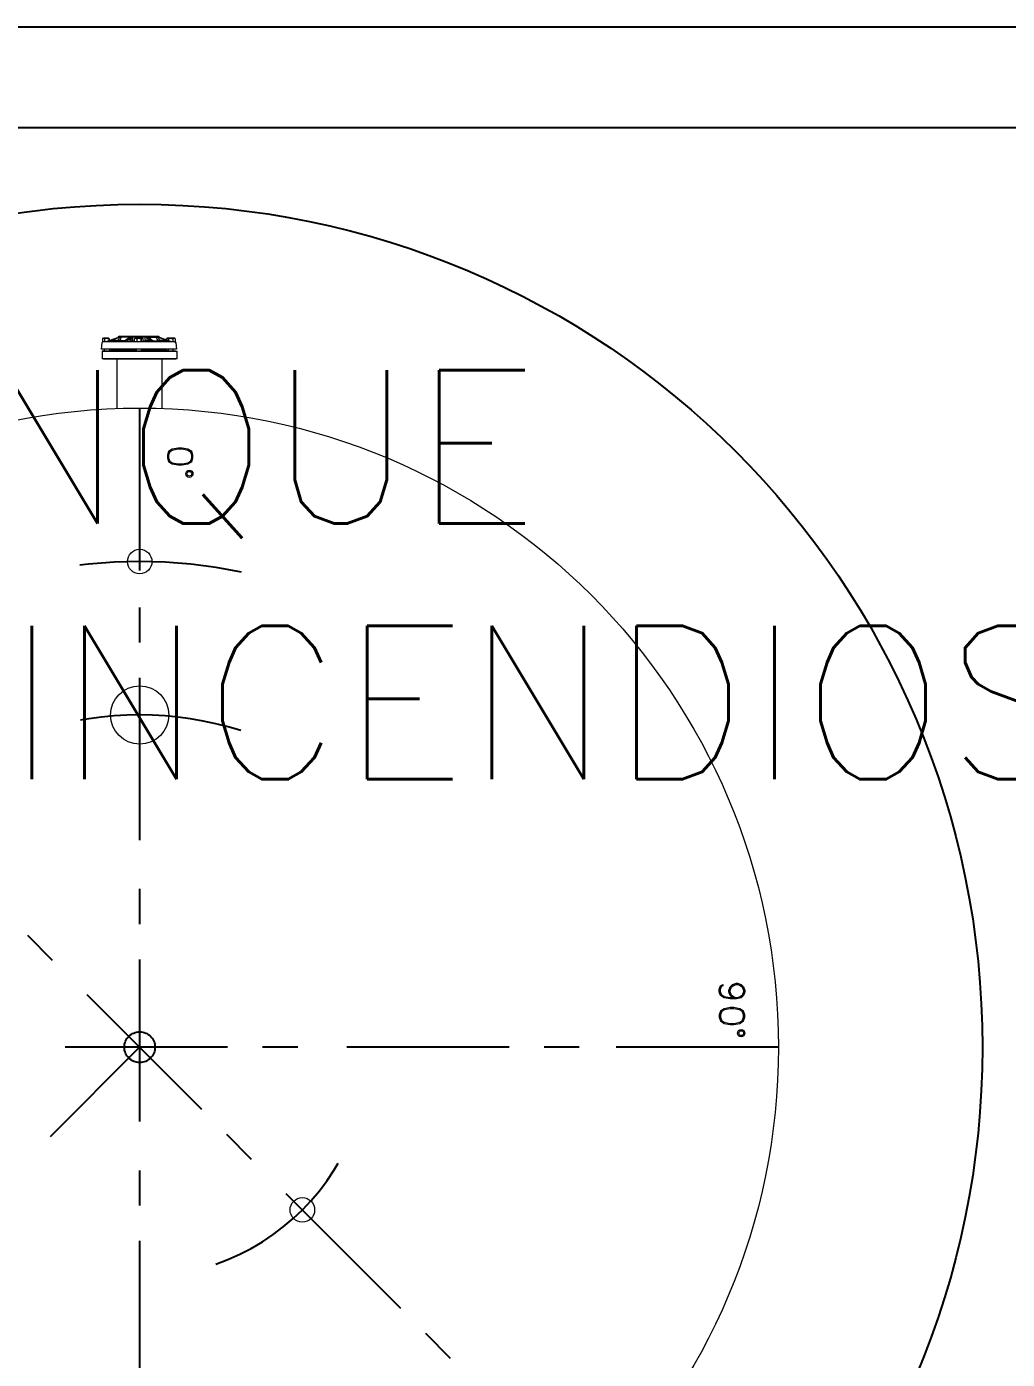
# Model space of a CAD drawing. Header units: millimetres. Extents: x 28 to 201, y 462 to 575.
# Drawn here: x 121.541 to 123.46, y 563.038 to 565.645 of the extents above; entities that cross this region are included whole.
import ezdxf

# ---------------------------------------------------------------- set-up
doc = ezdxf.new("R2010")
doc.units = ezdxf.units.MM
doc.linetypes.add('DASHDOT', pattern=[25.4, 12.7, -6.35, 0, -6.35])
for name, color, linetype in [('1- 3', 3, 'Continuous'), ('1- muro de carga', 5, 'Continuous'), ('ejes', 140, 'DASHDOT'), ('LINEA LIMITE DE ZONIFICACION', 2, 'Continuous')]:
    doc.layers.add(name, color=color, linetype=linetype)
doc.layers.add('3', color=3, linetype='Continuous', lineweight=30)
doc.styles.add('TEXTOS', font='romans.shx')

# ---------------------------------------------------------------- blocks, each defined once
blk = doc.blocks.new('tanke')
at = {"layer": '3', "lineweight": 20}
for points in [[(-0.0967, 1.1601), (-0.1012, 1.1553), (-0.1084, 1.1529), (-0.1109, 1.1529), (-0.1181, 1.1553), (-0.1226, 1.1601), (-0.125, 1.1674), (-0.125, 1.1698), (-0.1226, 1.1767), (-0.1181, 1.1815), (-0.1109, 1.184), (-0.1084, 1.184), (-0.1012, 1.1815), (-0.0967, 1.1767), (-0.0943, 1.1674), (-0.0943, 1.1553), (-0.0967, 1.1436), (-0.1012, 1.1363), (-0.1084, 1.1339), (-0.1133, 1.1339), (-0.1202, 1.1363), (-0.1226, 1.1412), (-0.1202, 1.1412), (-0.1181, 1.1363)], [(-0.1133, 1.1553), (-0.1202, 1.1601), (-0.1226, 1.1674), (-0.1226, 1.1698), (-0.1202, 1.1767), (-0.1133, 1.1815)], [(-0.1226, 1.1718), (-0.1181, 1.1791), (-0.1109, 1.1815), (-0.1084, 1.1815), (-0.1012, 1.1791), (-0.0967, 1.1718)], [(-0.106, 1.1815), (-0.0987, 1.1767), (-0.0967, 1.1674), (-0.0967, 1.1553), (-0.0987, 1.1436), (-0.1036, 1.1363)], [(-0.0632, 1.184), (-0.0705, 1.1815), (-0.0749, 1.1743), (-0.0773, 1.1626), (-0.0773, 1.1553), (-0.0749, 1.1436), (-0.0705, 1.1363), (-0.0632, 1.1339), (-0.0584, 1.1339), (-0.0515, 1.1363), (-0.0466, 1.1436), (-0.0442, 1.1553), (-0.0442, 1.1626), (-0.0466, 1.1743), (-0.0515, 1.1815), (-0.0584, 1.184), (-0.0632, 1.184)], [(-0.0681, 1.1815), (-0.0729, 1.1743), (-0.0749, 1.1626), (-0.0749, 1.1553), (-0.0729, 1.1436), (-0.0681, 1.1363)], [(-0.0515, 1.1791), (-0.0584, 1.1815), (-0.0632, 1.1815), (-0.0705, 1.1791)], [(-0.0535, 1.1363), (-0.0491, 1.1436), (-0.0466, 1.1553), (-0.0466, 1.1626), (-0.0491, 1.1743), (-0.0535, 1.1815)], [(-0.0967, 1.165), (-0.1012, 1.1577), (-0.1084, 1.1553), (-0.1109, 1.1553), (-0.1181, 1.1577), (-0.1226, 1.165)], [(-0.0967, 1.1674), (-0.0987, 1.1601), (-0.106, 1.1553)], [(-0.1012, 1.1387), (-0.1084, 1.1363), (-0.1133, 1.1363), (-0.1202, 1.1387)], [(-0.0705, 1.1387), (-0.0632, 1.1363), (-0.0584, 1.1363), (-0.0515, 1.1387)], [(-1.158, 0.1042), (-1.1652, 0.1018), (-1.1697, 0.0945), (-1.1721, 0.0828), (-1.1721, 0.0756), (-1.1697, 0.0634), (-1.1652, 0.0566), (-1.158, 0.0542), (-1.1531, 0.0542), (-1.1458, 0.0566), (-1.1414, 0.0634), (-1.139, 0.0756), (-1.139, 0.0828), (-1.1414, 0.0945), (-1.1458, 0.1018), (-1.1531, 0.1042), (-1.158, 0.1042)], [(-1.1628, 0.1018), (-1.1672, 0.0945), (-1.1697, 0.0828), (-1.1697, 0.0756), (-1.1672, 0.0634), (-1.1628, 0.0566)], [(-1.1458, 0.0994), (-1.1531, 0.1018), (-1.158, 0.1018), (-1.1652, 0.0994)], [(-1.1483, 0.0566), (-1.1434, 0.0634), (-1.1414, 0.0756), (-1.1414, 0.0828), (-1.1434, 0.0945), (-1.1483, 0.1018)], [(-1.3883, 0.0398), (-1.3839, 0.0523)], [(-1.3871, 0.0672), (-1.3867, 0.0685), (-1.3859, 0.0693)], [(-1.3859, 0.0693), (-1.3871, 0.0685)], [(-1.3871, 0.0685), (-1.3871, 0.0672)], [(-1.3867, 0.066), (-1.3871, 0.0668), (-1.3871, 0.0672)], [(-1.3871, 0.0608), (-1.3867, 0.0624), (-1.3863, 0.064), (-1.3859, 0.0652)], [(-1.3871, 0.0608), (-1.3871, 0.0608)], [(-1.3871, 0.0543), (-1.3867, 0.0555), (-1.3859, 0.0563)], [(-1.3871, 0.0543), (-1.3871, 0.0535)], [(-1.3871, 0.0535), (-1.3859, 0.0523)], [(-1.3859, 0.0652), (-1.3867, 0.066)], [(-1.3807, 0.0652), (-1.3859, 0.0652)], [(-1.3819, 0.0563), (-1.3859, 0.0563)], [(-1.3819, 0.0563), (-1.3859, 0.0563)], [(-1.3819, 0.0563), (-1.3859, 0.0563)], [(-1.3819, 0.0563), (-1.3859, 0.0563)], [(-1.3819, 0.0563), (-1.3859, 0.0563)], [(-1.3835, 0.0523), (-1.3859, 0.0523)], [(-1.3807, 0.0026), (-1.3807, 0.0685)], [(-1.3657, 0.0721), (-1.3657, -0.0753)], [(-1.3613, 0.0656), (-1.3657, 0.0656)], [(-1.3657, 0.0559), (-1.3613, 0.0559)], [(-1.3613, -0.0737), (-1.3613, 0.0733)], [(-1.3463, 0.0733), (-1.3613, 0.0733)], [(-1.3588, 0.0733), (-1.3613, 0.0709)], [(-1.3463, 0.0733), (-1.3463, -0.0737)], [(-1.3463, -0.0709), (-1.3463, 0.0709)], [(-1.1652, 0.059), (-1.158, 0.0566), (-1.1531, 0.0566), (-1.1458, 0.059)], [(-1.3908, -0.0398), (-1.3908, 0.037)], [(-1.3891, 0.0361), (-1.3891, 0.0361), (-1.3891, 0.0353), (-1.3891, 0.0333), (-1.3895, 0.0325)], [(-1.3891, 0.0176), (-1.3891, 0.0176), (-1.3891, 0.0325), (-1.3895, 0.0325), (-1.3891, 0.0333), (-1.3891, 0.0353)], [(-1.3891, 0.0329), (-1.3895, 0.0325)], [(-1.3891, 0.0325), (-1.3895, 0.0325)], [(-1.3891, 0.0325), (-1.3895, 0.0325)], [(-1.3891, 0.039), (-1.3891, 0.0361), (-1.3891, 0.0366)], [(-1.3891, 0.0361), (-1.3891, 0.0361), (-1.3891, 0.0366), (-1.3887, 0.037)], [(-1.3891, 0.0361), (-1.3891, 0.0361)], [(-1.3819, 0.0361), (-1.3863, 0.0337), (-1.3891, 0.0325)], [(-1.3891, 0.0361), (-1.3891, 0.0353)], [(-1.3807, 0.0378), (-1.3807, 0.0382), (-1.3811, 0.0386), (-1.3815, 0.0386), (-1.3819, 0.039), (-1.3827, 0.039), (-1.3831, 0.039), (-1.3831, 0.0519)], [(-1.3819, 0.0256), (-1.3819, 0.0361)], [(-1.3649, 0.0361), (-1.3657, 0.0361)], [(-1.3649, 0.0034), (-1.3649, 0.0519)], [(-1.2498, 0.0438), (-1.3463, 0.0438)], [(-1.3891, 0.0155), (-1.3891, 0.0123), (-1.3895, 0.0099)], [(-1.3895, 0.0099), (-1.3895, 0.0103), (-1.3895, 0.0107)], [(-1.3891, 0.0103), (-1.3895, 0.0099)], [(-1.3891, 0.0176), (-1.3871, 0.0184)], [(-1.3891, 0.0176), (-1.3891, 0.0176)], [(-1.3887, 0.0168), (-1.3891, 0.0168), (-1.3891, 0.0172), (-1.3891, 0.0176)], [(-1.3859, 0.0026), (-1.3867, 0.0038), (-1.3871, 0.0046), (-1.3871, 0.005), (-1.3867, 0.0063), (-1.3859, 0.0071)], [(-1.3859, 0.0071), (-1.3871, 0.0059)], [(-1.3871, 0.0059), (-1.3871, 0.005)], [(-1.3871, 0.005), (-1.3871, -0.0014)], [(-1.3867, -0.0002), (-1.3867, 0.0014), (-1.3859, 0.0026), (-1.3807, 0.0026), (-1.3807, 0.0022)], [(-1.3807, 0.0026), (-1.3859, 0.0026)], [(-1.3807, 0.0026), (-1.3859, 0.0026)], [(-1.3831, 0.0143), (-1.3831, 0.0208)], [(-1.3819, 0.0115), (-1.3815, 0.0115), (-1.3811, 0.0115), (-1.3811, 0.0119), (-1.3807, 0.0119)], [(-1.3819, 0.0071), (-1.3819, 0.0115)], [(-1.3807, 0.0026), (-1.3807, 0.0026)], [(-1.3807, -0.0055), (-1.3807, 0.0022)], [(-1.3613, 0.0034), (-1.3657, 0.0034)], [(-1.3891, -0.0131), (-1.3895, -0.0131)], [(-1.3891, -0.0188), (-1.3891, -0.0151), (-1.3895, -0.0131)], [(-1.3895, -0.0131), (-1.3895, -0.0135), (-1.3895, -0.0139)], [(-1.3891, -0.0208), (-1.3891, -0.0208), (-1.3891, -0.0353), (-1.3895, -0.0353), (-1.3891, -0.0366), (-1.3891, -0.0382)], [(-1.3891, -0.0168), (-1.3891, -0.0168)], [(-1.3887, -0.0196), (-1.3891, -0.0196), (-1.3891, -0.02), (-1.3891, -0.0204)], [(-1.3891, -0.0208), (-1.3871, -0.0212)], [(-1.3871, -0.0014), (-1.3867, -0.0002)], [(-1.3871, -0.0079), (-1.3867, -0.0071), (-1.3859, -0.0059)], [(-1.3871, -0.0079), (-1.3871, -0.0091)], [(-1.3871, -0.0091), (-1.3859, -0.0103)], [(-1.3807, -0.0103), (-1.3859, -0.0103)], [(-1.3831, -0.0176), (-1.3831, -0.0236)], [(-1.3819, -0.0155), (-1.3819, -0.0103)], [(-1.3819, -0.0143), (-1.3815, -0.0143), (-1.3815, -0.0147), (-1.3811, -0.0147), (-1.3807, -0.0147), (-1.3807, -0.0151)], [(-1.3807, -0.0055), (-1.3807, -0.0059)], [(-1.3807, -0.0713), (-1.3807, -0.0059)], [(-1.3657, -0.0067), (-1.3613, -0.0067)], [(-1.3649, -0.0551), (-1.3649, -0.0067)], [(-1.3891, -0.0361), (-1.3895, -0.0353)], [(-1.3891, -0.0353), (-1.3895, -0.0353)], [(-1.3891, -0.0353), (-1.3895, -0.0353)], [(-1.3891, -0.0394), (-1.3891, -0.0394), (-1.3891, -0.0382), (-1.3891, -0.0366), (-1.3895, -0.0353)], [(-1.3819, -0.039), (-1.3863, -0.037), (-1.3891, -0.0353)], [(-1.3891, -0.0394), (-1.3891, -0.0382)], [(-1.3891, -0.039), (-1.3891, -0.039), (-1.3891, -0.0394), (-1.3887, -0.0402)], [(-1.3891, -0.0394), (-1.3891, -0.0394), (-1.3891, -0.0422)], [(-1.3891, -0.0398), (-1.3839, -0.0551)], [(-1.3831, -0.0547), (-1.3831, -0.0418), (-1.3827, -0.0418), (-1.3819, -0.0418), (-1.3815, -0.0418), (-1.3811, -0.0414), (-1.3807, -0.0414), (-1.3807, -0.041)], [(-1.3819, -0.0289), (-1.3819, -0.039)], [(-1.3649, -0.0394), (-1.3657, -0.0394)], [(-1.2498, -0.0442), (-1.3463, -0.0442)], [(-1.3871, -0.0604), (-1.3863, -0.0596)], [(-1.3871, -0.0612), (-1.3871, -0.0604)], [(-1.3871, -0.0612), (-1.3867, -0.062), (-1.3863, -0.0628)], [(-1.3863, -0.0628), (-1.3867, -0.064), (-1.3871, -0.0652), (-1.3871, -0.066)], [(-1.3871, -0.0709), (-1.3871, -0.066)], [(-1.3871, -0.0664), (-1.3871, -0.0672), (-1.3867, -0.0685), (-1.3863, -0.0693)], [(-1.3871, -0.0709), (-1.3871, -0.0709), (-1.3867, -0.0701)], [(-1.3871, -0.0717), (-1.3871, -0.0709)], [(-1.3871, -0.0709), (-1.3867, -0.0721), (-1.3863, -0.0729)], [(-1.3863, -0.0729), (-1.3871, -0.0717)], [(-1.3863, -0.0628), (-1.3867, -0.064)], [(-1.3807, -0.0681), (-1.3867, -0.0681)], [(-1.3863, -0.0693), (-1.3867, -0.0701)], [(-1.3819, -0.0596), (-1.3863, -0.0596)], [(-1.3863, -0.0725), (-1.3807, -0.0725), (-1.3807, -0.0713)], [(-1.3819, -0.0596), (-1.3859, -0.0596)], [(-1.3819, -0.0596), (-1.3859, -0.0596)], [(-1.3835, -0.0551), (-1.3839, -0.0551)], [(-1.3657, -0.0588), (-1.3613, -0.0588)], [(-1.3613, -0.0689), (-1.3657, -0.0689)], [(-1.3613, -0.0737), (-1.3463, -0.0737)]]:
    blk.add_lwpolyline(points, dxfattribs=at)
for points, knots in [([(0, 1.2498), (-0.6905, 1.2498), (-1.2502, 0.6902), (-1.2502, 0), (-1.2502, -0.6902), (-0.6905, -1.2498), (0, -1.2498), (0.6905, -1.2498), (1.2502, -0.6902), (1.2502, 0), (1.2502, 0.6902), (0.6905, 1.2498), (0, 1.2498)], [0, 0, 0, 0, 1, 1, 1, 2, 2, 2, 3, 3, 3, 4, 4, 4, 4]), ([(-0.0204, 1.1769), (-0.0204, 1.1808), (-0.0236, 1.184), (-0.0275, 1.184), (-0.0314, 1.184), (-0.0345, 1.1808), (-0.0345, 1.1769), (-0.0345, 1.173), (-0.0314, 1.1698), (-0.0275, 1.1698), (-0.0236, 1.1698), (-0.0204, 1.173), (-0.0204, 1.1769)], [0, 0, 0, 0, 1, 1, 1, 2, 2, 2, 3, 3, 3, 4, 4, 4, 4]), ([(-0.0228, 1.1769), (-0.0228, 1.1795), (-0.0249, 1.1815), (-0.0275, 1.1815), (-0.03, 1.1815), (-0.0321, 1.1795), (-0.0321, 1.1769), (-0.0321, 1.1743), (-0.03, 1.1723), (-0.0275, 1.1723), (-0.0249, 1.1723), (-0.0228, 1.1743), (-0.0228, 1.1769)], [0, 0, 0, 0, 1, 1, 1, 2, 2, 2, 3, 3, 3, 4, 4, 4, 4]), ([(0.3183, 0.3423), (0.305, 0.3423), (0.2942, 0.3315), (0.2942, 0.3183), (0.2942, 0.305), (0.305, 0.2942), (0.3183, 0.2942), (0.3315, 0.2942), (0.3423, 0.305), (0.3423, 0.3183), (0.3423, 0.3315), (0.3315, 0.3423), (0.3183, 0.3423)], [0, 0, 0, 0, 1, 1, 1, 2, 2, 2, 3, 3, 3, 4, 4, 4, 4]), ([(-1.1147, 0.0972), (-1.1147, 0.1011), (-1.1179, 0.1042), (-1.1218, 0.1042), (-1.1257, 0.1042), (-1.1289, 0.1011), (-1.1289, 0.0972), (-1.1289, 0.0933), (-1.1257, 0.0901), (-1.1218, 0.0901), (-1.1179, 0.0901), (-1.1147, 0.0933), (-1.1147, 0.0972)], [0, 0, 0, 0, 1, 1, 1, 2, 2, 2, 3, 3, 3, 4, 4, 4, 4]), ([(-1.1172, 0.0972), (-1.1172, 0.0997), (-1.1192, 0.1018), (-1.1218, 0.1018), (-1.1244, 0.1018), (-1.1264, 0.0997), (-1.1264, 0.0972), (-1.1264, 0.0946), (-1.1244, 0.0925), (-1.1218, 0.0925), (-1.1192, 0.0925), (-1.1172, 0.0946), (-1.1172, 0.0972)], [0, 0, 0, 0, 1, 1, 1, 2, 2, 2, 3, 3, 3, 4, 4, 4, 4]), ([(-1.3807, 0.0576), (-1.3807, 0.0576), (-1.3831, 0.0519), (-1.3831, 0.0519), (-1.3831, 0.0519), (-1.3807, 0.0576), (-1.3807, 0.0576), (-1.3807, 0.0576), (-1.3831, 0.0519), (-1.3831, 0.0519), (-1.3831, 0.0519), (-1.3883, 0.0361), (-1.3883, 0.0361), (-1.3883, 0.0361), (-1.3887, 0.0345), (-1.3887, 0.0345), (-1.3887, 0.0345), (-1.3891, 0.0337), (-1.3891, 0.0337)], [0, 0, 0, 0, 1, 1, 1, 2, 2, 2, 3, 3, 3, 4, 4, 4, 5, 5, 5, 6, 6, 6, 6]), ([(-1.3891, 0.0361), (-1.3891, 0.0361), (-1.3891, 0.0361), (-1.3891, 0.0361), (-1.3891, 0.0361), (-1.3891, 0.0366), (-1.3891, 0.0366), (-1.3891, 0.0366), (-1.3887, 0.037), (-1.3887, 0.037), (-1.3887, 0.037), (-1.3883, 0.0382), (-1.3883, 0.0382), (-1.3883, 0.0382), (-1.3831, 0.0535), (-1.3831, 0.0535), (-1.3831, 0.0535), (-1.3883, 0.0382), (-1.3883, 0.0382), (-1.3883, 0.0382), (-1.3887, 0.037), (-1.3887, 0.037)], [0, 0, 0, 0, 1, 1, 1, 2, 2, 2, 3, 3, 3, 4, 4, 4, 5, 5, 5, 6, 6, 6, 7, 7, 7, 7]), ([(-1.3807, 0.0612), (-1.3807, 0.0612), (-1.3831, 0.0535), (-1.3831, 0.0535), (-1.3831, 0.0535), (-1.3807, 0.0612), (-1.3807, 0.0612), (-1.3807, 0.0612), (-1.3831, 0.0535), (-1.3831, 0.0535), (-1.3831, 0.0535), (-1.3883, 0.0382), (-1.3883, 0.0382)], [0, 0, 0, 0, 1, 1, 1, 2, 2, 2, 3, 3, 3, 4, 4, 4, 4]), ([(-1.3859, 0.0693), (-1.3859, 0.0693), (-1.3867, 0.0685), (-1.3867, 0.0685), (-1.3867, 0.0685), (-1.3871, 0.0672), (-1.3871, 0.0672), (-1.3871, 0.0672), (-1.3867, 0.0685), (-1.3867, 0.0685), (-1.3867, 0.0685), (-1.3859, 0.0693), (-1.3859, 0.0693), (-1.3859, 0.0693), (-1.3807, 0.0693), (-1.3807, 0.0693), (-1.3807, 0.0693), (-1.3807, 0.0685), (-1.3807, 0.0685)], [0, 0, 0, 0, 1, 1, 1, 2, 2, 2, 3, 3, 3, 4, 4, 4, 5, 5, 5, 6, 6, 6, 6]), ([(-1.3871, 0.0672), (-1.3871, 0.0672), (-1.3871, 0.0608), (-1.3871, 0.0608), (-1.3871, 0.0608), (-1.3871, 0.0672), (-1.3871, 0.0672), (-1.3871, 0.0672), (-1.3871, 0.0608), (-1.3871, 0.0608), (-1.3871, 0.0608), (-1.3867, 0.0596), (-1.3867, 0.0596), (-1.3867, 0.0596), (-1.3867, 0.058), (-1.3867, 0.058), (-1.3867, 0.058), (-1.3859, 0.0563), (-1.3859, 0.0563), (-1.3859, 0.0563), (-1.3867, 0.058), (-1.3867, 0.058), (-1.3867, 0.058), (-1.3867, 0.0596), (-1.3867, 0.0596), (-1.3867, 0.0596), (-1.3871, 0.0608), (-1.3871, 0.0608)], [0, 0, 0, 0, 1, 1, 1, 2, 2, 2, 3, 3, 3, 4, 4, 4, 5, 5, 5, 6, 6, 6, 7, 7, 7, 8, 8, 8, 9, 9, 9, 9]), ([(-1.3871, 0.0608), (-1.3871, 0.0608), (-1.3871, 0.0543), (-1.3871, 0.0543), (-1.3871, 0.0543), (-1.3871, 0.0608), (-1.3871, 0.0608), (-1.3871, 0.0608), (-1.3871, 0.0543), (-1.3871, 0.0543), (-1.3871, 0.0543), (-1.3871, 0.0539), (-1.3871, 0.0539), (-1.3871, 0.0539), (-1.3867, 0.0531), (-1.3867, 0.0531), (-1.3867, 0.0531), (-1.3859, 0.0523), (-1.3859, 0.0523), (-1.3859, 0.0523), (-1.3867, 0.0531), (-1.3867, 0.0531), (-1.3867, 0.0531), (-1.3871, 0.0539), (-1.3871, 0.0539), (-1.3871, 0.0539), (-1.3871, 0.0543), (-1.3871, 0.0543)], [0, 0, 0, 0, 1, 1, 1, 2, 2, 2, 3, 3, 3, 4, 4, 4, 5, 5, 5, 6, 6, 6, 7, 7, 7, 8, 8, 8, 9, 9, 9, 9]), ([(-1.3859, 0.0563), (-1.3859, 0.0563), (-1.3867, 0.0555), (-1.3867, 0.0555), (-1.3867, 0.0555), (-1.3871, 0.0543), (-1.3871, 0.0543), (-1.3871, 0.0543), (-1.3867, 0.0555), (-1.3867, 0.0555), (-1.3867, 0.0555), (-1.3859, 0.0563), (-1.3859, 0.0563)], [0, 0, 0, 0, 1, 1, 1, 2, 2, 2, 3, 3, 3, 4, 4, 4, 4]), ([(-1.3807, 0.0685), (-1.3807, 0.0685), (-1.3782, 0.0709), (-1.3782, 0.0709), (-1.3782, 0.0709), (-1.3807, 0.0685), (-1.3807, 0.0685), (-1.3807, 0.0685), (-1.3782, 0.0709), (-1.3782, 0.0709), (-1.3782, 0.0709), (-1.3657, 0.0721), (-1.3657, 0.0721)], [0, 0, 0, 0, 1, 1, 1, 2, 2, 2, 3, 3, 3, 4, 4, 4, 4]), ([(-1.3613, 0.0547), (-1.3613, 0.0547), (-1.3637, 0.0519), (-1.3637, 0.0519), (-1.3637, 0.0519), (-1.3613, 0.0547), (-1.3613, 0.0547), (-1.3613, 0.0547), (-1.3637, 0.0519), (-1.3637, 0.0519), (-1.3637, 0.0519), (-1.3649, 0.0519), (-1.3649, 0.0519)], [0, 0, 0, 0, 1, 1, 1, 2, 2, 2, 3, 3, 3, 4, 4, 4, 4]), ([(-1.3613, 0.0709), (-1.3613, 0.0709), (-1.3613, -0.0737), (-1.3613, -0.0737), (-1.3613, -0.0737), (-1.3613, 0.0709), (-1.3613, 0.0709)], [0, 0, 0, 0, 1, 1, 1, 2, 2, 2, 2]), ([(-0.6498, 0.0571), (-0.6814, 0.0571), (-0.707, 0.0316), (-0.707, 0), (-0.707, -0.0316), (-0.6814, -0.0571), (-0.6498, -0.0571), (-0.6183, -0.0571), (-0.5927, -0.0316), (-0.5927, 0), (-0.5927, 0.0316), (-0.6183, 0.0571), (-0.6498, 0.0571)], [0, 0, 0, 0, 1, 1, 1, 2, 2, 2, 3, 3, 3, 4, 4, 4, 4]), ([(-1.3875, 0.0402), (-1.3875, 0.0402), (-1.3891, 0.039), (-1.3891, 0.039), (-1.3891, 0.039), (-1.3908, 0.037), (-1.3908, 0.037), (-1.3908, 0.037), (-1.3891, 0.039), (-1.3891, 0.039), (-1.3891, 0.039), (-1.3908, 0.037), (-1.3908, 0.037)], [0, 0, 0, 0, 1, 1, 1, 2, 2, 2, 3, 3, 3, 4, 4, 4, 4]), ([(-1.3891, 0.0329), (-1.3891, 0.0329), (-1.3895, 0.0325), (-1.3895, 0.0325), (-1.3895, 0.0325), (-1.3891, 0.0329), (-1.3891, 0.0329)], [0, 0, 0, 0, 1, 1, 1, 2, 2, 2, 2]), ([(-1.3891, 0.0329), (-1.3891, 0.0329), (-1.3891, 0.0325), (-1.3891, 0.0325), (-1.3891, 0.0325), (-1.3891, 0.0329), (-1.3891, 0.0329), (-1.3891, 0.0329), (-1.3891, 0.0325), (-1.3891, 0.0325)], [0, 0, 0, 0, 1, 1, 1, 2, 2, 2, 3, 3, 3, 3]), ([(-1.3883, 0.0361), (-1.3883, 0.0361), (-1.3831, 0.039), (-1.3831, 0.039), (-1.3831, 0.039), (-1.3819, 0.0361), (-1.3819, 0.0361), (-1.3819, 0.0361), (-1.3831, 0.039), (-1.3831, 0.039), (-1.3831, 0.039), (-1.3819, 0.0361), (-1.3819, 0.0361)], [0, 0, 0, 0, 1, 1, 1, 2, 2, 2, 3, 3, 3, 4, 4, 4, 4]), ([(-1.3807, 0.0293), (-1.3807, 0.0293), (-1.3831, 0.024), (-1.3831, 0.024), (-1.3831, 0.024), (-1.3807, 0.0293), (-1.3807, 0.0293), (-1.3807, 0.0293), (-1.3831, 0.024), (-1.3831, 0.024), (-1.3831, 0.024), (-1.3883, 0.0172), (-1.3883, 0.0172)], [0, 0, 0, 0, 1, 1, 1, 2, 2, 2, 3, 3, 3, 4, 4, 4, 4]), ([(-1.3807, 0.0378), (-1.3807, 0.0378), (-1.3819, 0.0361), (-1.3819, 0.0361), (-1.3819, 0.0361), (-1.3807, 0.0378), (-1.3807, 0.0378), (-1.3807, 0.0378), (-1.3819, 0.0361), (-1.3819, 0.0361)], [0, 0, 0, 0, 1, 1, 1, 2, 2, 2, 3, 3, 3, 3]), ([(-1.3895, 0.0099), (-1.3895, 0.0099), (-1.3891, 0.0123), (-1.3891, 0.0123), (-1.3891, 0.0123), (-1.3891, 0.0155), (-1.3891, 0.0155), (-1.3891, 0.0155), (-1.3891, 0.0176), (-1.3891, 0.0176), (-1.3891, 0.0176), (-1.3891, 0.0155), (-1.3891, 0.0155)], [0, 0, 0, 0, 1, 1, 1, 2, 2, 2, 3, 3, 3, 4, 4, 4, 4]), ([(-1.3895, 0.0107), (-1.3895, 0.0107), (-1.3895, 0.0103), (-1.3895, 0.0103), (-1.3895, 0.0103), (-1.3895, 0.0099), (-1.3895, 0.0099), (-1.3895, 0.0099), (-1.3895, 0.0103), (-1.3895, 0.0103), (-1.3895, 0.0103), (-1.3895, 0.0107), (-1.3895, 0.0107)], [0, 0, 0, 0, 1, 1, 1, 2, 2, 2, 3, 3, 3, 4, 4, 4, 4]), ([(-1.3891, 0.0176), (-1.3891, 0.0176), (-1.3891, 0.0176), (-1.3891, 0.0176), (-1.3891, 0.0176), (-1.3891, 0.0172), (-1.3891, 0.0172), (-1.3891, 0.0172), (-1.3891, 0.0168), (-1.3891, 0.0168), (-1.3891, 0.0168), (-1.3887, 0.0168), (-1.3887, 0.0168), (-1.3887, 0.0168), (-1.3883, 0.0172), (-1.3883, 0.0172), (-1.3883, 0.0172), (-1.3831, 0.024), (-1.3831, 0.024), (-1.3831, 0.024), (-1.3883, 0.0172), (-1.3883, 0.0172), (-1.3883, 0.0172), (-1.3887, 0.0168), (-1.3887, 0.0168)], [0, 0, 0, 0, 1, 1, 1, 2, 2, 2, 3, 3, 3, 4, 4, 4, 5, 5, 5, 6, 6, 6, 7, 7, 7, 8, 8, 8, 8]), ([(-1.3807, 0.0216), (-1.3807, 0.0216), (-1.3831, 0.0208), (-1.3831, 0.0208), (-1.3831, 0.0208), (-1.3807, 0.0216), (-1.3807, 0.0216), (-1.3807, 0.0216), (-1.3831, 0.0208), (-1.3831, 0.0208), (-1.3831, 0.0208), (-1.3883, 0.0135), (-1.3883, 0.0135), (-1.3883, 0.0135), (-1.3887, 0.0123), (-1.3887, 0.0123), (-1.3887, 0.0123), (-1.3891, 0.0115), (-1.3891, 0.0115)], [0, 0, 0, 0, 1, 1, 1, 2, 2, 2, 3, 3, 3, 4, 4, 4, 5, 5, 5, 6, 6, 6, 6]), ([(-1.3831, 0.0143), (-1.3831, 0.0143), (-1.3819, 0.0115), (-1.3819, 0.0115), (-1.3819, 0.0115), (-1.3831, 0.0143), (-1.3831, 0.0143), (-1.3831, 0.0143), (-1.3819, 0.0115), (-1.3819, 0.0115), (-1.3819, 0.0115), (-1.3863, 0.0107), (-1.3863, 0.0107), (-1.3863, 0.0107), (-1.3891, 0.0103), (-1.3891, 0.0103)], [0, 0, 0, 0, 1, 1, 1, 2, 2, 2, 3, 3, 3, 4, 4, 4, 5, 5, 5, 5]), ([(-1.3891, 0.0107), (-1.3891, 0.0107), (-1.3891, 0.0103), (-1.3891, 0.0103), (-1.3891, 0.0103), (-1.3891, 0.0107), (-1.3891, 0.0107), (-1.3891, 0.0107), (-1.3891, 0.0103), (-1.3891, 0.0103), (-1.3891, 0.0103), (-1.3891, -0.0155), (-1.3891, -0.0155)], [0, 0, 0, 0, 1, 1, 1, 2, 2, 2, 3, 3, 3, 4, 4, 4, 4]), ([(-1.3883, 0.0135), (-1.3883, 0.0135), (-1.3831, 0.0143), (-1.3831, 0.0143), (-1.3831, 0.0143), (-1.3807, 0.0119), (-1.3807, 0.0119), (-1.3807, 0.0119), (-1.3831, 0.0143), (-1.3831, 0.0143), (-1.3831, 0.0143), (-1.3807, 0.0119), (-1.3807, 0.0119)], [0, 0, 0, 0, 1, 1, 1, 2, 2, 2, 3, 3, 3, 4, 4, 4, 4]), ([(-1.3807, 0.0071), (-1.3807, 0.0071), (-1.3859, 0.0071), (-1.3859, 0.0071), (-1.3859, 0.0071), (-1.3867, 0.0063), (-1.3867, 0.0063), (-1.3867, 0.0063), (-1.3871, 0.005), (-1.3871, 0.005), (-1.3871, 0.005), (-1.3867, 0.0063), (-1.3867, 0.0063), (-1.3867, 0.0063), (-1.3859, 0.0071), (-1.3859, 0.0071)], [0, 0, 0, 0, 1, 1, 1, 2, 2, 2, 3, 3, 3, 4, 4, 4, 5, 5, 5, 5]), ([(-1.3859, 0.0071), (-1.3859, 0.0071), (-1.3867, 0.0063), (-1.3867, 0.0063), (-1.3867, 0.0063), (-1.3871, 0.005), (-1.3871, 0.005), (-1.3871, 0.005), (-1.3871, 0.0046), (-1.3871, 0.0046), (-1.3871, 0.0046), (-1.3867, 0.0038), (-1.3867, 0.0038), (-1.3867, 0.0038), (-1.3859, 0.0026), (-1.3859, 0.0026), (-1.3859, 0.0026), (-1.3867, 0.0038), (-1.3867, 0.0038), (-1.3867, 0.0038), (-1.3871, 0.0046), (-1.3871, 0.0046), (-1.3871, 0.0046), (-1.3871, 0.005), (-1.3871, 0.005), (-1.3871, 0.005), (-1.3867, 0.0063), (-1.3867, 0.0063), (-1.3867, 0.0063), (-1.3859, 0.0071), (-1.3859, 0.0071)], [0, 0, 0, 0, 1, 1, 1, 2, 2, 2, 3, 3, 3, 4, 4, 4, 5, 5, 5, 6, 6, 6, 7, 7, 7, 8, 8, 8, 9, 9, 9, 10, 10, 10, 10]), ([(-1.3859, -0.0059), (-1.3859, -0.0059), (-1.3863, -0.0046), (-1.3863, -0.0046), (-1.3863, -0.0046), (-1.3867, -0.0034), (-1.3867, -0.0034), (-1.3867, -0.0034), (-1.3871, -0.0018), (-1.3871, -0.0018), (-1.3871, -0.0018), (-1.3871, -0.0014), (-1.3871, -0.0014), (-1.3871, -0.0014), (-1.3867, -0.0002), (-1.3867, -0.0002), (-1.3867, -0.0002), (-1.3867, 0.0014), (-1.3867, 0.0014), (-1.3867, 0.0014), (-1.3859, 0.0026), (-1.3859, 0.0026), (-1.3859, 0.0026), (-1.3807, 0.0026), (-1.3807, 0.0026), (-1.3807, 0.0026), (-1.3859, 0.0026), (-1.3859, 0.0026)], [0, 0, 0, 0, 1, 1, 1, 2, 2, 2, 3, 3, 3, 4, 4, 4, 5, 5, 5, 6, 6, 6, 7, 7, 7, 8, 8, 8, 9, 9, 9, 9]), ([(-0.9499, 0.024), (-0.9632, 0.024), (-0.974, 0.0133), (-0.974, 0), (-0.974, -0.0133), (-0.9632, -0.024), (-0.9499, -0.024), (-0.9366, -0.024), (-0.9259, -0.0133), (-0.9259, 0), (-0.9259, 0.0133), (-0.9366, 0.024), (-0.9499, 0.024)], [0, 0, 0, 0, 1, 1, 1, 2, 2, 2, 3, 3, 3, 4, 4, 4, 4]), ([(-1.3895, -0.0131), (-1.3895, -0.0131), (-1.3891, -0.0151), (-1.3891, -0.0151), (-1.3891, -0.0151), (-1.3891, -0.0188), (-1.3891, -0.0188), (-1.3891, -0.0188), (-1.3891, -0.0208), (-1.3891, -0.0208), (-1.3891, -0.0208), (-1.3891, -0.0204), (-1.3891, -0.0204), (-1.3891, -0.0204), (-1.3891, -0.0208), (-1.3891, -0.0208), (-1.3891, -0.0208), (-1.3891, -0.0188), (-1.3891, -0.0188)], [0, 0, 0, 0, 1, 1, 1, 2, 2, 2, 3, 3, 3, 4, 4, 4, 5, 5, 5, 6, 6, 6, 6]), ([(-1.3895, -0.0139), (-1.3895, -0.0139), (-1.3895, -0.0135), (-1.3895, -0.0135), (-1.3895, -0.0135), (-1.3895, -0.0131), (-1.3895, -0.0131), (-1.3895, -0.0131), (-1.3895, -0.0135), (-1.3895, -0.0135), (-1.3895, -0.0135), (-1.3895, -0.0139), (-1.3895, -0.0139)], [0, 0, 0, 0, 1, 1, 1, 2, 2, 2, 3, 3, 3, 4, 4, 4, 4]), ([(-1.3891, -0.0139), (-1.3891, -0.0139), (-1.3891, -0.0131), (-1.3891, -0.0131), (-1.3891, -0.0131), (-1.3891, -0.0139), (-1.3891, -0.0139), (-1.3891, -0.0139), (-1.3891, -0.0131), (-1.3891, -0.0131)], [0, 0, 0, 0, 1, 1, 1, 2, 2, 2, 3, 3, 3, 3]), ([(-1.3831, -0.0176), (-1.3831, -0.0176), (-1.3819, -0.0143), (-1.3819, -0.0143), (-1.3819, -0.0143), (-1.3831, -0.0176), (-1.3831, -0.0176), (-1.3831, -0.0176), (-1.3819, -0.0143), (-1.3819, -0.0143), (-1.3819, -0.0143), (-1.3863, -0.0135), (-1.3863, -0.0135), (-1.3863, -0.0135), (-1.3891, -0.0131), (-1.3891, -0.0131)], [0, 0, 0, 0, 1, 1, 1, 2, 2, 2, 3, 3, 3, 4, 4, 4, 5, 5, 5, 5]), ([(-1.3807, -0.0248), (-1.3807, -0.0248), (-1.3831, -0.0236), (-1.3831, -0.0236), (-1.3831, -0.0236), (-1.3807, -0.0248), (-1.3807, -0.0248), (-1.3807, -0.0248), (-1.3831, -0.0236), (-1.3831, -0.0236), (-1.3831, -0.0236), (-1.3883, -0.0164), (-1.3883, -0.0164), (-1.3883, -0.0164), (-1.3887, -0.0155), (-1.3887, -0.0155), (-1.3887, -0.0155), (-1.3891, -0.0147), (-1.3891, -0.0147)], [0, 0, 0, 0, 1, 1, 1, 2, 2, 2, 3, 3, 3, 4, 4, 4, 5, 5, 5, 6, 6, 6, 6]), ([(-1.3891, -0.0208), (-1.3891, -0.0208), (-1.3891, -0.0204), (-1.3891, -0.0204), (-1.3891, -0.0204), (-1.3891, -0.02), (-1.3891, -0.02), (-1.3891, -0.02), (-1.3891, -0.0196), (-1.3891, -0.0196), (-1.3891, -0.0196), (-1.3887, -0.0196), (-1.3887, -0.0196), (-1.3887, -0.0196), (-1.3883, -0.02), (-1.3883, -0.02), (-1.3883, -0.02), (-1.3831, -0.0273), (-1.3831, -0.0273), (-1.3831, -0.0273), (-1.3883, -0.02), (-1.3883, -0.02), (-1.3883, -0.02), (-1.3887, -0.0196), (-1.3887, -0.0196)], [0, 0, 0, 0, 1, 1, 1, 2, 2, 2, 3, 3, 3, 4, 4, 4, 5, 5, 5, 6, 6, 6, 7, 7, 7, 8, 8, 8, 8]), ([(-1.3891, -0.0208), (-1.3891, -0.0208), (-1.3891, -0.0204), (-1.3891, -0.0204), (-1.3891, -0.0204), (-1.3891, -0.0208), (-1.3891, -0.0208), (-1.3891, -0.0208), (-1.3891, -0.0204), (-1.3891, -0.0204)], [0, 0, 0, 0, 1, 1, 1, 2, 2, 2, 3, 3, 3, 3]), ([(-1.3883, -0.0164), (-1.3883, -0.0164), (-1.3831, -0.0176), (-1.3831, -0.0176), (-1.3831, -0.0176), (-1.3807, -0.0151), (-1.3807, -0.0151), (-1.3807, -0.0151), (-1.3831, -0.0176), (-1.3831, -0.0176), (-1.3831, -0.0176), (-1.3807, -0.0151), (-1.3807, -0.0151)], [0, 0, 0, 0, 1, 1, 1, 2, 2, 2, 3, 3, 3, 4, 4, 4, 4]), ([(-1.3807, -0.0325), (-1.3807, -0.0325), (-1.3831, -0.0273), (-1.3831, -0.0273), (-1.3831, -0.0273), (-1.3807, -0.0325), (-1.3807, -0.0325), (-1.3807, -0.0325), (-1.3831, -0.0273), (-1.3831, -0.0273), (-1.3831, -0.0273), (-1.3883, -0.02), (-1.3883, -0.02)], [0, 0, 0, 0, 1, 1, 1, 2, 2, 2, 3, 3, 3, 4, 4, 4, 4]), ([(-1.3871, -0.0014), (-1.3871, -0.0014), (-1.3871, -0.0079), (-1.3871, -0.0079), (-1.3871, -0.0079), (-1.3871, -0.0014), (-1.3871, -0.0014), (-1.3871, -0.0014), (-1.3871, -0.0079), (-1.3871, -0.0079), (-1.3871, -0.0079), (-1.3871, -0.0083), (-1.3871, -0.0083), (-1.3871, -0.0083), (-1.3867, -0.0091), (-1.3867, -0.0091), (-1.3867, -0.0091), (-1.3859, -0.0103), (-1.3859, -0.0103), (-1.3859, -0.0103), (-1.3867, -0.0091), (-1.3867, -0.0091), (-1.3867, -0.0091), (-1.3871, -0.0083), (-1.3871, -0.0083), (-1.3871, -0.0083), (-1.3871, -0.0079), (-1.3871, -0.0079)], [0, 0, 0, 0, 1, 1, 1, 2, 2, 2, 3, 3, 3, 4, 4, 4, 5, 5, 5, 6, 6, 6, 7, 7, 7, 8, 8, 8, 9, 9, 9, 9]), ([(-1.3859, -0.0059), (-1.3859, -0.0059), (-1.3867, -0.0071), (-1.3867, -0.0071), (-1.3867, -0.0071), (-1.3871, -0.0079), (-1.3871, -0.0079), (-1.3871, -0.0079), (-1.3867, -0.0071), (-1.3867, -0.0071), (-1.3867, -0.0071), (-1.3859, -0.0059), (-1.3859, -0.0059), (-1.3859, -0.0059), (-1.3807, -0.0059), (-1.3807, -0.0059)], [0, 0, 0, 0, 1, 1, 1, 2, 2, 2, 3, 3, 3, 4, 4, 4, 5, 5, 5, 5]), ([(-1.3908, -0.0398), (-1.3908, -0.0398), (-1.3891, -0.0422), (-1.3891, -0.0422), (-1.3891, -0.0422), (-1.3908, -0.0398), (-1.3908, -0.0398), (-1.3908, -0.0398), (-1.3891, -0.0422), (-1.3891, -0.0422)], [0, 0, 0, 0, 1, 1, 1, 2, 2, 2, 3, 3, 3, 3]), ([(-1.3891, -0.0361), (-1.3891, -0.0361), (-1.3895, -0.0353), (-1.3895, -0.0353), (-1.3895, -0.0353), (-1.3891, -0.0361), (-1.3891, -0.0361)], [0, 0, 0, 0, 1, 1, 1, 2, 2, 2, 2]), ([(-1.3891, -0.0361), (-1.3891, -0.0361), (-1.3891, -0.0353), (-1.3891, -0.0353), (-1.3891, -0.0353), (-1.3891, -0.0361), (-1.3891, -0.0361), (-1.3891, -0.0361), (-1.3891, -0.0353), (-1.3891, -0.0353)], [0, 0, 0, 0, 1, 1, 1, 2, 2, 2, 3, 3, 3, 3]), ([(-1.3891, -0.0366), (-1.3891, -0.0366), (-1.3887, -0.0378), (-1.3887, -0.0378), (-1.3887, -0.0378), (-1.3883, -0.039), (-1.3883, -0.039), (-1.3883, -0.039), (-1.3883, -0.0394), (-1.3883, -0.0394), (-1.3883, -0.0394), (-1.3831, -0.0547), (-1.3831, -0.0547), (-1.3831, -0.0547), (-1.3807, -0.0608), (-1.3807, -0.0608), (-1.3807, -0.0608), (-1.3831, -0.0547), (-1.3831, -0.0547), (-1.3831, -0.0547), (-1.3807, -0.0608), (-1.3807, -0.0608)], [0, 0, 0, 0, 1, 1, 1, 2, 2, 2, 3, 3, 3, 4, 4, 4, 5, 5, 5, 6, 6, 6, 7, 7, 7, 7]), ([(-1.3891, -0.0394), (-1.3891, -0.0394), (-1.3891, -0.039), (-1.3891, -0.039), (-1.3891, -0.039), (-1.3891, -0.0394), (-1.3891, -0.0394), (-1.3891, -0.0394), (-1.3891, -0.039), (-1.3891, -0.039)], [0, 0, 0, 0, 1, 1, 1, 2, 2, 2, 3, 3, 3, 3]), ([(-1.3891, -0.0394), (-1.3891, -0.0394), (-1.3891, -0.039), (-1.3891, -0.039), (-1.3891, -0.039), (-1.3891, -0.0394), (-1.3891, -0.0394), (-1.3891, -0.0394), (-1.3887, -0.0402), (-1.3887, -0.0402), (-1.3887, -0.0402), (-1.3883, -0.0414), (-1.3883, -0.0414), (-1.3883, -0.0414), (-1.3831, -0.0563), (-1.3831, -0.0563), (-1.3831, -0.0563), (-1.3883, -0.0414), (-1.3883, -0.0414), (-1.3883, -0.0414), (-1.3887, -0.0402), (-1.3887, -0.0402)], [0, 0, 0, 0, 1, 1, 1, 2, 2, 2, 3, 3, 3, 4, 4, 4, 5, 5, 5, 6, 6, 6, 7, 7, 7, 7]), ([(-1.3883, -0.0394), (-1.3883, -0.0394), (-1.3831, -0.0418), (-1.3831, -0.0418), (-1.3831, -0.0418), (-1.3819, -0.039), (-1.3819, -0.039), (-1.3819, -0.039), (-1.3831, -0.0418), (-1.3831, -0.0418), (-1.3831, -0.0418), (-1.3819, -0.039), (-1.3819, -0.039)], [0, 0, 0, 0, 1, 1, 1, 2, 2, 2, 3, 3, 3, 4, 4, 4, 4]), ([(-1.3807, -0.0644), (-1.3807, -0.0644), (-1.3831, -0.0563), (-1.3831, -0.0563), (-1.3831, -0.0563), (-1.3807, -0.0644), (-1.3807, -0.0644), (-1.3807, -0.0644), (-1.3831, -0.0563), (-1.3831, -0.0563), (-1.3831, -0.0563), (-1.3883, -0.0414), (-1.3883, -0.0414)], [0, 0, 0, 0, 1, 1, 1, 2, 2, 2, 3, 3, 3, 4, 4, 4, 4]), ([(-1.3807, -0.041), (-1.3807, -0.041), (-1.3819, -0.039), (-1.3819, -0.039), (-1.3819, -0.039), (-1.3807, -0.041), (-1.3807, -0.041), (-1.3807, -0.041), (-1.3819, -0.039), (-1.3819, -0.039)], [0, 0, 0, 0, 1, 1, 1, 2, 2, 2, 3, 3, 3, 3]), ([(-1.3871, -0.066), (-1.3871, -0.066), (-1.3871, -0.0612), (-1.3871, -0.0612), (-1.3871, -0.0612), (-1.3871, -0.066), (-1.3871, -0.066), (-1.3871, -0.066), (-1.3871, -0.0612), (-1.3871, -0.0612), (-1.3871, -0.0612), (-1.3871, -0.0608), (-1.3871, -0.0608), (-1.3871, -0.0608), (-1.3867, -0.0604), (-1.3867, -0.0604), (-1.3867, -0.0604), (-1.3863, -0.0596), (-1.3863, -0.0596), (-1.3863, -0.0596), (-1.3867, -0.0604), (-1.3867, -0.0604), (-1.3867, -0.0604), (-1.3871, -0.0608), (-1.3871, -0.0608), (-1.3871, -0.0608), (-1.3871, -0.0612), (-1.3871, -0.0612)], [0, 0, 0, 0, 1, 1, 1, 2, 2, 2, 3, 3, 3, 4, 4, 4, 5, 5, 5, 6, 6, 6, 7, 7, 7, 8, 8, 8, 9, 9, 9, 9]), ([(-1.3863, -0.0628), (-1.3863, -0.0628), (-1.3867, -0.062), (-1.3867, -0.062), (-1.3867, -0.062), (-1.3871, -0.0612), (-1.3871, -0.0612), (-1.3871, -0.0612), (-1.3867, -0.062), (-1.3867, -0.062), (-1.3867, -0.062), (-1.3863, -0.0628), (-1.3863, -0.0628)], [0, 0, 0, 0, 1, 1, 1, 2, 2, 2, 3, 3, 3, 4, 4, 4, 4]), ([(-1.3871, -0.066), (-1.3871, -0.066), (-1.3871, -0.0709), (-1.3871, -0.0709), (-1.3871, -0.0709), (-1.3871, -0.066), (-1.3871, -0.066), (-1.3871, -0.066), (-1.3871, -0.0652), (-1.3871, -0.0652)], [0, 0, 0, 0, 1, 1, 1, 2, 2, 2, 3, 3, 3, 3]), ([(-1.3863, -0.0729), (-1.3863, -0.0729), (-1.3867, -0.0721), (-1.3867, -0.0721), (-1.3867, -0.0721), (-1.3871, -0.0709), (-1.3871, -0.0709), (-1.3871, -0.0709), (-1.3867, -0.0721), (-1.3867, -0.0721), (-1.3867, -0.0721), (-1.3863, -0.0729), (-1.3863, -0.0729)], [0, 0, 0, 0, 1, 1, 1, 2, 2, 2, 3, 3, 3, 4, 4, 4, 4]), ([(-1.3859, -0.0596), (-1.3859, -0.0596), (-1.3819, -0.0596), (-1.3819, -0.0596), (-1.3819, -0.0596), (-1.3859, -0.0596), (-1.3859, -0.0596)], [0, 0, 0, 0, 1, 1, 1, 2, 2, 2, 2]), ([(-1.3807, -0.0713), (-1.3807, -0.0713), (-1.3782, -0.0741), (-1.3782, -0.0741), (-1.3782, -0.0741), (-1.3807, -0.0713), (-1.3807, -0.0713), (-1.3807, -0.0713), (-1.3782, -0.0741), (-1.3782, -0.0741), (-1.3782, -0.0741), (-1.3657, -0.0753), (-1.3657, -0.0753)], [0, 0, 0, 0, 1, 1, 1, 2, 2, 2, 3, 3, 3, 4, 4, 4, 4]), ([(-1.3613, -0.0576), (-1.3613, -0.0576), (-1.3637, -0.0551), (-1.3637, -0.0551), (-1.3637, -0.0551), (-1.3613, -0.0576), (-1.3613, -0.0576), (-1.3613, -0.0576), (-1.3637, -0.0551), (-1.3637, -0.0551), (-1.3637, -0.0551), (-1.3649, -0.0551), (-1.3649, -0.0551)], [0, 0, 0, 0, 1, 1, 1, 2, 2, 2, 3, 3, 3, 4, 4, 4, 4])]:
    blk.add_open_spline(points, degree=3, knots=knots, dxfattribs=at)
for points in [[(-1.386, 0.0652), (-1.3867, 0.0638), (-1.3871, 0.0623), (-1.3871, 0.0608)], [(-1.3891, 0.0339), (-1.3892, 0.0337), (-1.3892, 0.0335), (-1.3893, 0.0333)], [(-1.3893, 0.0118), (-1.3894, 0.0116), (-1.3894, 0.0114), (-1.3895, 0.0111)], [(-1.386, 0.0031), (-1.3875, 0.0004), (-1.3875, -0.0028), (-1.386, -0.0055)], [(-1.3895, -0.0136), (-1.3894, -0.0138), (-1.3894, -0.014), (-1.3893, -0.0142)], [(-1.3893, -0.0357), (-1.3892, -0.0359), (-1.3892, -0.0361), (-1.3891, -0.0363)], [(-1.3871, -0.066), (-1.3871, -0.0672), (-1.3868, -0.0683), (-1.3863, -0.0693)]]:
    blk.add_open_spline(points, degree=3, dxfattribs=at)
at = {"layer": 'ejes', "ltscale": 0.025}
for points in [[(0.0002, 1.2498), (0.0002, 0.9291)], [(0.0002, 0.8601), (0.0002, 0.7914)], [(0.0002, 0.7227), (0.0002, 0.3782)], [(0.6088, 0.608), (0.56, 0.5596)], [(0.5115, 0.5107), (0.268, 0.2676)], [(0.0002, 0.3096), (0.0002, 0.2405)], [(0.2195, 0.2187), (0.1706, 0.1702)], [(0.0002, 0.1718), (0.0002, -0.1723)], [(0.1222, 0.1214), (-0.1214, -0.1218)], [(-1.2498, -0.0002), (-0.9291, -0.0002)], [(-0.8601, -0.0002), (-0.7914, -0.0002)], [(-0.7223, -0.0002), (-0.3782, -0.0002)], [(-0.3096, -0.0002), (-0.2405, -0.0002)], [(-0.1718, -0.0002), (0.1723, -0.0002)], [(0.1747, -0.1747), (0.0002, -0.0002)], [(0.2413, -0.0002), (0.31, -0.0002)], [(0.379, -0.0002), (0.7231, -0.0002)], [(-0.1698, -0.1706), (-0.2187, -0.2191)]]:
    blk.add_lwpolyline(points, dxfattribs=at)
for points in [[(0.4248, 0.1489), (0.3795, 0.278), (0.278, 0.3795), (0.1489, 0.4248)], [(-0.9291, 0.1989), (-0.9571, 0.0678), (-0.9571, -0.0678), (-0.9291, -0.1989)], [(-0.6193, 0.1976), (-0.6603, 0.0691), (-0.6603, -0.0691), (-0.6193, -0.1976)]]:
    blk.add_open_spline(points, degree=3, dxfattribs=at)
blk.add_open_spline([(0, 0.0301), (-0.0166, 0.0301), (-0.0301, 0.0166), (-0.0301, 0), (-0.0301, -0.0166), (-0.0166, -0.0301), (0, -0.0301), (0.0166, -0.0301), (0.0301, -0.0166), (0.0301, 0), (0.0301, 0.0166), (0.0166, 0.0301), (0, 0.0301)], degree=3, knots=[0, 0, 0, 0, 1, 1, 1, 2, 2, 2, 3, 3, 3, 4, 4, 4, 4], dxfattribs=at)
blk = doc.blocks.new('CTOBOM')
at = {"color": 0, "ltscale": 0.075}
blk.add_lwpolyline([(3.5984, -3.5984), (0, -3.5984), (0, 0), (3.5984, 0)], close=True, dxfattribs=at)
blk.add_circle((1.7992, -1.7992), 1.6492, dxfattribs=at)
at = {"color": 0}
blk.add_blockref('tanke', (1.799, -1.7988), dxfattribs=at)

msp = doc.modelspace()

# ---------------------------------------------------------------- linework, layer by layer
msp.add_lwpolyline([(43.7209, 565.6448), (123.7209, 565.6448)])
at = {"layer": '1- muro de carga', "lineweight": 25}
for points in [[(33.4856, 565.6448), (123.7209, 565.6448), (145.2059, 485.6448), (33.4856, 485.6448)], [(33.4856, 565.4474), (123.5614, 565.4474), (144.9446, 485.8423), (33.4856, 485.8423)]]:
    msp.add_lwpolyline(points, dxfattribs=at)

# ---------------------------------------------------------------- block references
at = {"layer": '1- 3', "rotation": 270}
msp.add_blockref('CTOBOM', (123.5614, 565.4474), dxfattribs=at)

# ---------------------------------------------------------------- texts
at = {"layer": 'LINEA LIMITE DE ZONIFICACION', "color": 2, "ltscale": 0.01, "insert": (121.7767, 564.5726), "char_height": 0.3, "attachment_point": 5, "style": 'TEXTOS'}
msp.add_mtext('TANQUE\\PCONTRAINCENDIOS', dxfattribs=at)

doc.saveas('drawing.dxf')
